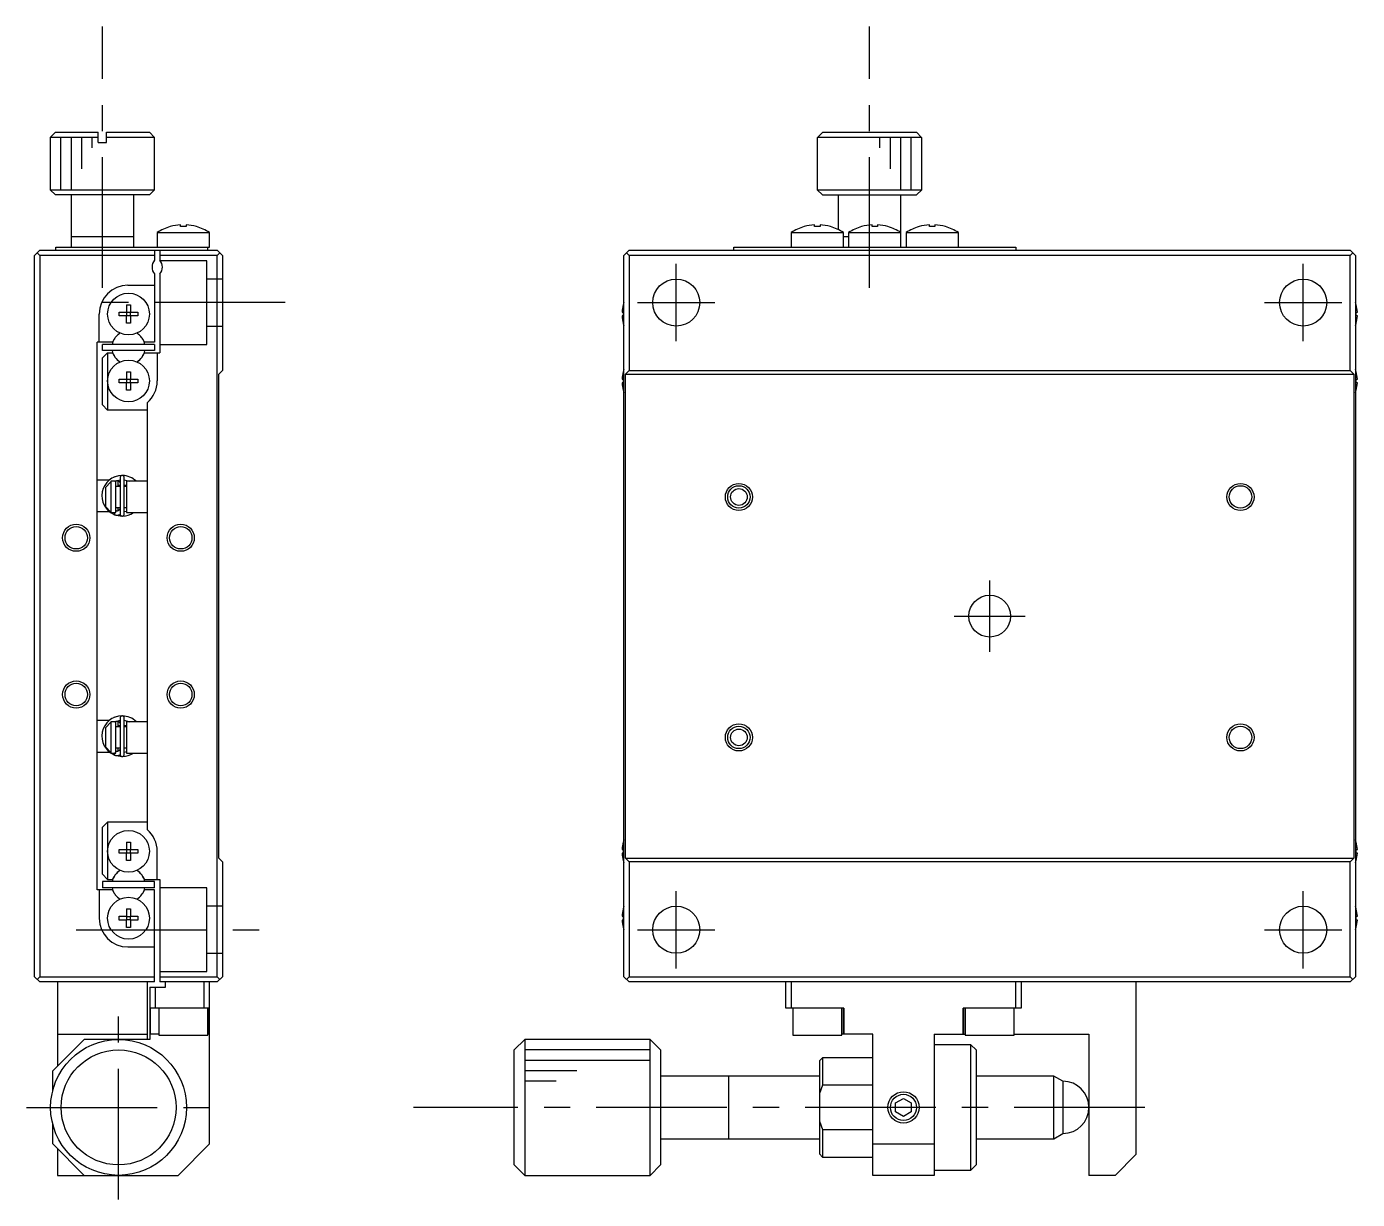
# Model space of a CAD drawing. Extents: x 67 to 397, y -12 to 215.
# Drawn here: x 269.2 to 396.6, y 67 to 179.2 of the extents above; entities that cross this region are included whole.
import ezdxf

# ---------------------------------------------------------------- set-up
doc = ezdxf.new("R2010")
doc.units = 0
doc.header["$LTSCALE"] = 10
doc.linetypes.add('CENTER', pattern=[2, 1.25, -0.25, 0.25, -0.25])
doc.linetypes.add('DASHED', pattern=[3.5, 2, -1.5])
doc.layers.get('0').update_dxf_attribs({"linetype": 'CONTINUOUS'})
doc.layers.add('CENTER', color=1, linetype='CENTER')

msp = doc.modelspace()

# ---------------------------------------------------------------- linework, layer by layer
at = {"color": 7, "linetype": 'CONTINUOUS'}
for p, q in [((271.991484, 169.143439), (271.491484, 168.643439)), ((276.091484, 168.643439), (271.491484, 168.643439)), ((271.491484, 168.643439), (271.491484, 163.643439)), ((271.991484, 169.143439), (276.091484, 169.143439)), ((276.091484, 168.143439), (276.091484, 169.143439)), ((276.091484, 168.143439), (276.891484, 168.143439)), ((276.891484, 169.143439), (280.991484, 169.143439)), ((276.891484, 168.143439), (276.891484, 169.143439)), ((281.491484, 168.643439), (276.891484, 168.643439)), ((281.491484, 168.643439), (280.991484, 169.143439)), ((281.491484, 163.643439), (281.491484, 168.643439)), ((344.913341, 168.143439), (344.929367, 168.143439)), ((344.913341, 168.143439), (344.913341, 163.643439)), ((344.929367, 168.643439), (345.431154, 169.143439)), ((344.929367, 168.143439), (344.929367, 168.643439)), ((354.897316, 168.643439), (344.929367, 168.643439)), ((345.431154, 169.143439), (354.395528, 169.143439)), ((354.395528, 169.143439), (354.897316, 168.643439)), ((354.897316, 168.643439), (354.897316, 168.143439)), ((354.897316, 168.143439), (354.913341, 168.143439)), ((354.913341, 163.643439), (354.913341, 168.143439)), ((271.491484, 163.643439), (281.491484, 163.643439)), ((271.491484, 163.643439), (271.991484, 163.143439)), ((280.991484, 163.143439), (271.991484, 163.143439)), ((273.491484, 163.143439), (273.491484, 158.143439)), ((279.491484, 158.143439), (279.491484, 163.143439)), ((280.991484, 163.143439), (281.491484, 163.643439)), ((344.913341, 163.643439), (354.913341, 163.643439)), ((344.913341, 163.643439), (345.413341, 163.143439)), ((345.413341, 163.143439), (354.413341, 163.143439)), ((346.913341, 163.143439), (346.913341, 159.824568)), ((352.913341, 158.143439), (352.913341, 163.143439)), ((354.413341, 163.143439), (354.913341, 163.643439)), ((281.741484, 159.535097), (286.741484, 159.535097)), ((281.741484, 159.535097), (281.741484, 158.143439)), ((282.982894, 160.10602), (282.979551, 160.112875)), ((283.981484, 160.10602), (283.981484, 160.278392)), ((284.501484, 160.10602), (283.981484, 160.10602)), ((284.501484, 160.278392), (284.501484, 160.10602)), ((285.503417, 160.112875), (285.500073, 160.10602)), ((286.741484, 158.143439), (286.741484, 159.535097)), ((342.413341, 159.535097), (342.413341, 158.143439)), ((342.413341, 159.535097), (347.413341, 159.535097)), ((343.654752, 160.10602), (343.651408, 160.112875)), ((344.653341, 160.10602), (344.653341, 160.278392)), ((345.173341, 160.10602), (344.653341, 160.10602)), ((345.173341, 160.278392), (345.173341, 160.10602)), ((346.175274, 160.112875), (346.171931, 160.10602)), ((347.413341, 158.143439), (347.413341, 159.535097)), ((347.913341, 159.535097), (347.913341, 158.143439)), ((347.913341, 159.535097), (352.913341, 159.535097)), ((349.154752, 160.10602), (349.151408, 160.112875)), ((350.153341, 160.10602), (350.153341, 160.278392)), ((350.673341, 160.10602), (350.153341, 160.10602)), ((350.673341, 160.278392), (350.673341, 160.10602)), ((351.675274, 160.112875), (351.671931, 160.10602)), ((353.413341, 159.535097), (353.413341, 158.143439)), ((353.413341, 159.535097), (358.413341, 159.535097)), ((354.654752, 160.10602), (354.651408, 160.112875)), ((355.653341, 160.10602), (355.653341, 160.278392)), ((356.173341, 160.10602), (355.653341, 160.10602)), ((356.173341, 160.278392), (356.173341, 160.10602)), ((357.175274, 160.112875), (357.171931, 160.10602)), ((358.413341, 158.143439), (358.413341, 159.535097)), ((272.041484, 157.843439), (272.041484, 158.143439)), ((272.041484, 158.143439), (286.741484, 158.143439)), ((279.491484, 159.143439), (273.491484, 159.143439)), ((286.541484, 158.143439), (286.541484, 157.843439)), ((336.913341, 157.843439), (336.913341, 158.143439)), ((336.913341, 158.143439), (363.913341, 158.143439)), ((347.913341, 159.143439), (347.413341, 159.143439)), ((363.913341, 158.143439), (363.913341, 157.843439)), ((269.991484, 157.343439), (270.491484, 157.843439)), ((269.991484, 88.343439), (269.991484, 157.343439)), ((270.491484, 157.343439), (270.241484, 157.593439)), ((270.491484, 157.843439), (287.491484, 157.843439)), ((281.491484, 157.343439), (270.491484, 157.343439)), ((270.491484, 157.343439), (270.491484, 88.343439)), ((281.491484, 157.843439), (281.491484, 156.904877)), ((281.991484, 157.843439), (281.991484, 156.904877)), ((287.491484, 157.343439), (281.991484, 157.343439)), ((287.991484, 157.343439), (287.491484, 157.843439)), ((287.741484, 157.593439), (287.491484, 157.343439)), ((287.491484, 88.343439), (287.491484, 157.343439)), ((287.991484, 157.343439), (287.991484, 146.343439)), ((326.913341, 157.843439), (326.413341, 157.343439)), ((326.413341, 88.343439), (326.413341, 157.343439)), ((326.913341, 157.343439), (326.663341, 157.593439)), ((326.913341, 157.843439), (395.913341, 157.843439)), ((326.913341, 157.343439), (326.913341, 146.343439)), ((395.913341, 157.343439), (326.913341, 157.343439)), ((396.413341, 157.343439), (395.913341, 157.843439)), ((396.163341, 157.593439), (395.913341, 157.343439)), ((395.913341, 146.343439), (395.913341, 157.343439)), ((396.413341, 157.343439), (396.413341, 88.343439)), ((281.491484, 155.582001), (281.491484, 149.043439)), ((281.991484, 155.582001), (281.991484, 148.043439)), ((278.941484, 154.493439), (281.491484, 154.493439)), ((276.191484, 149.043439), (276.191484, 151.743439)), ((278.105122, 151.563439), (278.105122, 151.923439)), ((278.105122, 151.923439), (278.811484, 151.923439)), ((278.811484, 151.563439), (278.105122, 151.563439)), ((278.811484, 152.629801), (279.171484, 152.629801)), ((278.811484, 152.629801), (278.811484, 151.923439)), ((278.821856, 151.913067), (278.811484, 151.923439)), ((278.821856, 151.573811), (278.811484, 151.563439)), ((278.811484, 150.857078), (278.811484, 151.563439)), ((278.821856, 151.913067), (279.161111, 151.913067)), ((278.821856, 151.573811), (278.821856, 151.913067)), ((279.161111, 151.573811), (278.821856, 151.573811)), ((279.161111, 151.913067), (279.171484, 151.923439)), ((279.161111, 151.913067), (279.161111, 151.573811)), ((279.161111, 151.573811), (279.171484, 151.563439)), ((279.171484, 152.629801), (279.171484, 151.923439)), ((279.171484, 151.923439), (279.877845, 151.923439)), ((279.171484, 151.563439), (279.171484, 150.857078)), ((279.877845, 151.563439), (279.171484, 151.563439)), ((279.877845, 151.923439), (279.877845, 151.563439)), ((326.223482, 151.923439), (326.34382, 151.923439)), ((326.34382, 151.563439), (326.223482, 151.563439)), ((326.339197, 152.632055), (326.34382, 152.629801)), ((326.34382, 151.923439), (326.34382, 151.563439)), ((396.482863, 152.629801), (396.487485, 152.632055)), ((396.482863, 151.923439), (396.6032, 151.923439)), ((396.482863, 151.563439), (396.482863, 151.923439)), ((396.6032, 151.563439), (396.482863, 151.563439)), ((279.171484, 150.857078), (278.811484, 150.857078)), ((326.34382, 150.857078), (326.339197, 150.854823)), ((396.487485, 150.854823), (396.482863, 150.857078)), ((275.991484, 96.643439), (275.991484, 149.043439)), ((277.447072, 149.043439), (275.991484, 149.043439)), ((277.616668, 149.337189), (277.447072, 149.043439)), ((280.535896, 149.043439), (280.366299, 149.337189)), ((281.491484, 149.043439), (280.535896, 149.043439)), ((276.491484, 148.243439), (276.491484, 148.843439)), ((281.491484, 148.843439), (276.491484, 148.843439)), ((281.491484, 148.243439), (276.491484, 148.243439)), ((276.491484, 147.543439), (276.991484, 148.043439)), ((276.991484, 148.043439), (277.447072, 148.043439)), ((276.991484, 148.043439), (276.991484, 142.543439)), ((277.447072, 148.043439), (277.616668, 147.749689)), ((280.366299, 147.749689), (280.535896, 148.043439)), ((280.535896, 148.043439), (281.991484, 148.043439)), ((281.491484, 148.843439), (281.491484, 148.243439)), ((281.741484, 148.043439), (281.741484, 145.343439)), ((276.491484, 143.043439), (276.491484, 147.543439)), ((278.105122, 145.163439), (278.105122, 145.523439)), ((278.105122, 145.523439), (278.811484, 145.523439)), ((278.811484, 146.229801), (279.171484, 146.229801)), ((278.811484, 146.229801), (278.811484, 145.523439)), ((278.821856, 145.513067), (278.811484, 145.523439)), ((278.821856, 145.513067), (279.161111, 145.513067)), ((278.821856, 145.173811), (278.821856, 145.513067)), ((279.161111, 145.513067), (279.171484, 145.523439)), ((279.161111, 145.513067), (279.161111, 145.173811)), ((279.171484, 146.229801), (279.171484, 145.523439)), ((279.171484, 145.523439), (279.877845, 145.523439)), ((279.877845, 145.523439), (279.877845, 145.163439)), ((287.641484, 145.993439), (287.991484, 146.343439)), ((287.641484, 99.693439), (287.641484, 145.993439)), ((326.223482, 145.523439), (326.34382, 145.523439)), ((326.339197, 146.232055), (326.34382, 146.229801)), ((326.34382, 145.523439), (326.34382, 145.163439)), ((326.563341, 145.993439), (326.913341, 146.343439)), ((326.563341, 99.693439), (326.563341, 145.993439)), ((326.563341, 145.993439), (396.263341, 145.993439)), ((326.913341, 146.343439), (395.913341, 146.343439)), ((395.913341, 146.343439), (396.263341, 145.993439)), ((396.263341, 145.993439), (396.263341, 99.693439)), ((396.482863, 146.229801), (396.487485, 146.232055)), ((396.482863, 145.523439), (396.6032, 145.523439)), ((396.482863, 145.163439), (396.482863, 145.523439)), ((278.811484, 145.163439), (278.105122, 145.163439)), ((278.821856, 145.173811), (278.811484, 145.163439)), ((278.811484, 144.457078), (278.811484, 145.163439)), ((279.171484, 144.457078), (278.811484, 144.457078)), ((279.161111, 145.173811), (278.821856, 145.173811)), ((279.161111, 145.173811), (279.171484, 145.163439)), ((279.171484, 145.163439), (279.171484, 144.457078)), ((279.877845, 145.163439), (279.171484, 145.163439)), ((326.34382, 145.163439), (326.223482, 145.163439)), ((326.34382, 144.457078), (326.339197, 144.454823)), ((396.6032, 145.163439), (396.482863, 145.163439)), ((396.487485, 144.454823), (396.482863, 144.457078)), ((276.991484, 142.543439), (276.491484, 143.043439)), ((280.791484, 143.264377), (280.791484, 102.422501)), ((280.791484, 142.543439), (276.991484, 142.543439)), ((277.137354, 135.843439), (275.991484, 135.843439)), ((276.791484, 135.159954), (277.291484, 135.689122)), ((276.791484, 135.159954), (276.791484, 133.326924)), ((277.791484, 135.743439), (277.291484, 135.743439)), ((277.291484, 135.743439), (277.291484, 132.743439)), ((277.620009, 136.14061), (277.602051, 136.132815)), ((277.613973, 136.137233), (277.610904, 136.136685)), ((277.675787, 136.162611), (277.61959, 136.141421)), ((277.686732, 135.743503), (278.189936, 135.896982)), ((277.771736, 135.782594), (277.773243, 135.782975)), ((277.773002, 135.782862), (277.787562, 135.788643)), ((277.787562, 135.788643), (277.801828, 135.793469)), ((277.791484, 132.743439), (277.791484, 135.743439)), ((278.189977, 135.243439), (277.791484, 135.243439)), ((277.801828, 135.793469), (277.816325, 135.797565)), ((277.816325, 135.797565), (277.831016, 135.80092)), ((277.831016, 135.80092), (277.845862, 135.803524)), ((277.845862, 135.803524), (277.860825, 135.805368)), ((277.860825, 135.805368), (277.875867, 135.806447)), ((277.875867, 135.806447), (277.890946, 135.806757)), ((277.890946, 135.806757), (277.906024, 135.806297)), ((277.906024, 135.806297), (277.921061, 135.805069)), ((277.921061, 135.805069), (277.936017, 135.803076)), ((277.936017, 135.803076), (277.950853, 135.800322)), ((277.950853, 135.800322), (277.96553, 135.796817)), ((277.96553, 135.796817), (277.980009, 135.79257)), ((277.980009, 135.79257), (277.994254, 135.787594)), ((277.991484, 135.243439), (277.991484, 135.788839)), ((278.189977, 135.343439), (277.991484, 135.343439)), ((277.994254, 135.787594), (278.008227, 135.781902)), ((278.008227, 135.781902), (278.021893, 135.775511)), ((278.021893, 135.775511), (278.035216, 135.768439)), ((278.035216, 135.768439), (278.048165, 135.760706)), ((278.048165, 135.760706), (278.060707, 135.752332)), ((278.060707, 135.752332), (278.072811, 135.743342)), ((278.072811, 135.743342), (278.084447, 135.733759)), ((278.084447, 135.733759), (278.095589, 135.72361)), ((278.095589, 135.72361), (278.10621, 135.71292)), ((278.10621, 135.71292), (278.116285, 135.701718)), ((278.116285, 135.701718), (278.125791, 135.690034)), ((278.125791, 135.690034), (278.134706, 135.677896)), ((278.134706, 135.677896), (278.14301, 135.665336)), ((278.14301, 135.665336), (278.150686, 135.652385)), ((278.150686, 135.652385), (278.157715, 135.639076)), ((278.157715, 135.639076), (278.164083, 135.62544)), ((278.164083, 135.62544), (278.169775, 135.611513)), ((278.169775, 135.611513), (278.174781, 135.597326)), ((278.174781, 135.597326), (278.179088, 135.582915)), ((278.179088, 135.582915), (278.182688, 135.568314)), ((278.182688, 135.568314), (278.185574, 135.553557)), ((278.185574, 135.553557), (278.18774, 135.53868)), ((278.18774, 135.53868), (278.189181, 135.523717)), ((278.189181, 135.523717), (278.189894, 135.508704)), ((278.189894, 135.508704), (278.189977, 135.501667)), ((278.189977, 136.103348), (278.189977, 132.603348)), ((278.579977, 132.603348), (278.579977, 136.103348)), ((278.791484, 135.343439), (278.579977, 135.343439)), ((278.791484, 135.243439), (278.579977, 135.243439)), ((278.580032, 135.896659), (279.083658, 135.743526)), ((280.791484, 135.743439), (278.791484, 135.743439)), ((278.791484, 135.743439), (278.791484, 132.743439)), ((278.991484, 135.78617), (278.991484, 135.743439)), ((275.991484, 132.843439), (277.161017, 132.843439)), ((277.291484, 132.797756), (276.791484, 133.326924)), ((277.291484, 132.743439), (277.791484, 132.743439)), ((277.590433, 132.57904), (277.617538, 132.567161)), ((277.610713, 132.570059), (277.65784, 132.743438)), ((277.616497, 132.581175), (277.616228, 132.575673)), ((277.616228, 132.575673), (277.616486, 132.571284)), ((277.616486, 132.571284), (277.616927, 132.569076)), ((277.617293, 132.587754), (277.616497, 132.581175)), ((277.616927, 132.569076), (277.61959, 132.565274)), ((277.618609, 132.595367), (277.617293, 132.587754)), ((277.620437, 132.603963), (277.618609, 132.595367)), ((277.61959, 132.565274), (277.649767, 132.553199)), ((277.622766, 132.613485), (277.620437, 132.603963)), ((277.625579, 132.623872), (277.622766, 132.613485)), ((277.628858, 132.635054), (277.625579, 132.623872)), ((277.632582, 132.646958), (277.628858, 132.635054)), ((277.636725, 132.659505), (277.632582, 132.646958)), ((277.641261, 132.672613), (277.636725, 132.659505)), ((277.64616, 132.686195), (277.641261, 132.672613)), ((277.65139, 132.700161), (277.64616, 132.686195)), ((277.649767, 132.553199), (277.682197, 132.542018)), ((277.656915, 132.71442), (277.65139, 132.700161)), ((277.6627, 132.728878), (277.656915, 132.71442)), ((277.668707, 132.743439), (277.6627, 132.728878)), ((277.667993, 132.54636), (278.357827, 132.40963)), ((277.682197, 132.542018), (277.715137, 132.532472)), ((277.715137, 132.532472), (277.748503, 132.524587)), ((277.748503, 132.524587), (277.782214, 132.518379)), ((277.771108, 132.923663), (277.758694, 132.929052)), ((277.782214, 132.518379), (277.816186, 132.513865)), ((277.795786, 132.915172), (277.791458, 132.916655)), ((277.791484, 133.243439), (278.189977, 133.243439)), ((277.810216, 132.91076), (277.795786, 132.915172)), ((277.824852, 132.907087), (277.810216, 132.91076)), ((277.816186, 132.513865), (277.850337, 132.511053)), ((277.839655, 132.904165), (277.824852, 132.907087)), ((277.854586, 132.902002), (277.839655, 132.904165)), ((277.850337, 132.511053), (277.884583, 132.509952)), ((277.869607, 132.900604), (277.854586, 132.902002)), ((277.884677, 132.899974), (277.869607, 132.900604)), ((277.884583, 132.509952), (277.91884, 132.510564)), ((277.899757, 132.900113), (277.884677, 132.899974)), ((277.914807, 132.901021), (277.899757, 132.900113)), ((277.929787, 132.902695), (277.914807, 132.901021)), ((277.91884, 132.510564), (277.953025, 132.512886)), ((277.944659, 132.905128), (277.929787, 132.902695)), ((277.959384, 132.908314), (277.944659, 132.905128)), ((277.953025, 132.512886), (277.987054, 132.516913)), ((277.973923, 132.912243), (277.959384, 132.908314)), ((277.988241, 132.916902), (277.973923, 132.912243)), ((277.987054, 132.516913), (278.020844, 132.522635)), ((278.0023, 132.922278), (277.988241, 132.916902)), ((277.991484, 132.918051), (277.991484, 133.243439)), ((278.016066, 132.928356), (278.0023, 132.922278)), ((278.029503, 132.935118), (278.016066, 132.928356)), ((278.020844, 132.522635), (278.054312, 132.530039)), ((278.04258, 132.942546), (278.029503, 132.935118)), ((278.055265, 132.950618), (278.04258, 132.942546)), ((278.054312, 132.530039), (278.087377, 132.539106)), ((278.067527, 132.959313), (278.055265, 132.950618)), ((278.079336, 132.968607), (278.067527, 132.959313)), ((278.090666, 132.978476), (278.079336, 132.968607)), ((278.087377, 132.539106), (278.119957, 132.549816)), ((278.10149, 132.988893), (278.090666, 132.978476)), ((278.111783, 132.999833), (278.10149, 132.988893)), ((278.121521, 133.011267), (278.111783, 132.999833)), ((278.119957, 132.549816), (278.151972, 132.562141)), ((278.130683, 133.023166), (278.121521, 133.011267)), ((278.139247, 133.035501), (278.130683, 133.023166)), ((278.147196, 133.048241), (278.139247, 133.035501)), ((278.15451, 133.061356), (278.147196, 133.048241)), ((278.151972, 132.562141), (278.183345, 132.576052)), ((278.161175, 133.074812), (278.15451, 133.061356)), ((278.167175, 133.088578), (278.161175, 133.074812)), ((278.172497, 133.102621), (278.167175, 133.088578)), ((278.177129, 133.116908), (278.172497, 133.102621)), ((278.181062, 133.131404), (278.177129, 133.116908)), ((278.184286, 133.146075), (278.181062, 133.131404)), ((278.183345, 132.576052), (278.191493, 132.579977)), ((278.186794, 133.160887), (278.184286, 133.146075)), ((278.188582, 133.175806), (278.186794, 133.160887)), ((278.189643, 133.190794), (278.188582, 133.175806)), ((278.189977, 133.205028), (278.189643, 133.190794)), ((278.579977, 133.243439), (278.791484, 133.243439)), ((278.791583, 132.851763), (278.579999, 132.80972)), ((278.791484, 132.743439), (280.791484, 132.743439)), ((277.137354, 112.843439), (275.991484, 112.843439)), ((276.791484, 112.159954), (277.291484, 112.689122)), ((276.791484, 112.159954), (276.791484, 110.326924)), ((277.791484, 112.743439), (277.291484, 112.743439)), ((277.291484, 112.743439), (277.291484, 109.743439)), ((277.620009, 113.14061), (277.602051, 113.132815)), ((277.613973, 113.137233), (277.610904, 113.136685)), ((277.675787, 113.162611), (277.61959, 113.141421)), ((277.686732, 112.743503), (278.189936, 112.896982)), ((277.771736, 112.782594), (277.773243, 112.782975)), ((277.773002, 112.782862), (277.787562, 112.788643)), ((277.787562, 112.788643), (277.801828, 112.793469)), ((277.791484, 109.743439), (277.791484, 112.743439)), ((278.189977, 112.243439), (277.791484, 112.243439)), ((277.801828, 112.793469), (277.816325, 112.797565)), ((277.816325, 112.797565), (277.831016, 112.80092)), ((277.831016, 112.80092), (277.845862, 112.803524)), ((277.845862, 112.803524), (277.860825, 112.805368)), ((277.860825, 112.805368), (277.875867, 112.806447)), ((277.875867, 112.806447), (277.890946, 112.806757)), ((277.890946, 112.806757), (277.906024, 112.806297)), ((277.906024, 112.806297), (277.921061, 112.805069)), ((277.921061, 112.805069), (277.936017, 112.803076)), ((277.936017, 112.803076), (277.950853, 112.800322)), ((277.950853, 112.800322), (277.96553, 112.796817)), ((277.96553, 112.796817), (277.980009, 112.79257)), ((277.980009, 112.79257), (277.994254, 112.787594)), ((277.991484, 112.243439), (277.991484, 112.788839)), ((278.189977, 112.343439), (277.991484, 112.343439)), ((277.994254, 112.787594), (278.008227, 112.781902)), ((278.008227, 112.781902), (278.021893, 112.775511)), ((278.021893, 112.775511), (278.035216, 112.768439)), ((278.035216, 112.768439), (278.048165, 112.760706)), ((278.048165, 112.760706), (278.060707, 112.752332)), ((278.060707, 112.752332), (278.072811, 112.743342)), ((278.072811, 112.743342), (278.084447, 112.733759)), ((278.084447, 112.733759), (278.095589, 112.72361)), ((278.095589, 112.72361), (278.10621, 112.71292)), ((278.10621, 112.71292), (278.116285, 112.701718)), ((278.116285, 112.701718), (278.125791, 112.690034)), ((278.125791, 112.690034), (278.134706, 112.677896)), ((278.134706, 112.677896), (278.14301, 112.665336)), ((278.14301, 112.665336), (278.150686, 112.652385)), ((278.150686, 112.652385), (278.157715, 112.639076)), ((278.157715, 112.639076), (278.164083, 112.62544)), ((278.164083, 112.62544), (278.169775, 112.611513)), ((278.169775, 112.611513), (278.174781, 112.597326)), ((278.174781, 112.597326), (278.179088, 112.582915)), ((278.179088, 112.582915), (278.182688, 112.568314)), ((278.182688, 112.568314), (278.185574, 112.553557)), ((278.185574, 112.553557), (278.18774, 112.53868)), ((278.18774, 112.53868), (278.189181, 112.523717)), ((278.189181, 112.523717), (278.189894, 112.508704)), ((278.189894, 112.508704), (278.189977, 112.501667)), ((278.189977, 113.103348), (278.189977, 109.603348)), ((278.579977, 109.603348), (278.579977, 113.103348)), ((278.791484, 112.343439), (278.579977, 112.343439)), ((278.791484, 112.243439), (278.579977, 112.243439)), ((278.580032, 112.896659), (279.083658, 112.743526)), ((280.791484, 112.743439), (278.791484, 112.743439)), ((278.791484, 112.743439), (278.791484, 109.743439)), ((278.991484, 112.78617), (278.991484, 112.743439)), ((275.991484, 109.843439), (277.161017, 109.843439)), ((277.291484, 109.797756), (276.791484, 110.326924)), ((277.291484, 109.743439), (277.791484, 109.743439)), ((277.590433, 109.57904), (277.611281, 109.569859)), ((277.610713, 109.570059), (277.65784, 109.743438)), ((277.6165, 109.581206), (277.616228, 109.5757)), ((277.616228, 109.5757), (277.616483, 109.571306)), ((277.616483, 109.571306), (277.616927, 109.569076)), ((277.617298, 109.587788), (277.6165, 109.581206)), ((277.616927, 109.569076), (277.61959, 109.565274)), ((277.618616, 109.595402), (277.617298, 109.587788)), ((277.620446, 109.603999), (277.618616, 109.595402)), ((277.61959, 109.565274), (277.649767, 109.553199)), ((277.622775, 109.613522), (277.620446, 109.603999)), ((277.625589, 109.623907), (277.622775, 109.613522)), ((277.628868, 109.635088), (277.625589, 109.623907)), ((277.632591, 109.646989), (277.628868, 109.635088)), ((277.636735, 109.659533), (277.632591, 109.646989)), ((277.64127, 109.672637), (277.636735, 109.659533)), ((277.646168, 109.686215), (277.64127, 109.672637)), ((277.651396, 109.700176), (277.646168, 109.686215)), ((277.649767, 109.553199), (277.682197, 109.542018)), ((277.656919, 109.714431), (277.651396, 109.700176)), ((277.662703, 109.728883), (277.656919, 109.714431)), ((277.668707, 109.743439), (277.662703, 109.728883)), ((277.667993, 109.54636), (278.357827, 109.40963)), ((277.682197, 109.542018), (277.715137, 109.532472)), ((277.715137, 109.532472), (277.748503, 109.524587)), ((277.771108, 109.923663), (277.758694, 109.929052)), ((277.795786, 109.915172), (277.791458, 109.916655)), ((277.791484, 110.243439), (278.189977, 110.243439)), ((277.810216, 109.91076), (277.795786, 109.915172)), ((277.824852, 109.907087), (277.810216, 109.91076)), ((277.839655, 109.904165), (277.824852, 109.907087)), ((277.854586, 109.902002), (277.839655, 109.904165)), ((277.869607, 109.900604), (277.854586, 109.902002)), ((277.884677, 109.899974), (277.869607, 109.900604)), ((277.899757, 109.900113), (277.884677, 109.899974)), ((277.914807, 109.901021), (277.899757, 109.900113)), ((277.929787, 109.902695), (277.914807, 109.901021)), ((277.944659, 109.905128), (277.929787, 109.902695)), ((277.959384, 109.908314), (277.944659, 109.905128)), ((277.973923, 109.912243), (277.959384, 109.908314)), ((277.988241, 109.916902), (277.973923, 109.912243)), ((278.0023, 109.922278), (277.988241, 109.916902)), ((277.991484, 109.918051), (277.991484, 110.243439)), ((278.016066, 109.928356), (278.0023, 109.922278)), ((278.029503, 109.935118), (278.016066, 109.928356)), ((278.04258, 109.942546), (278.029503, 109.935118)), ((278.055265, 109.950618), (278.04258, 109.942546)), ((278.054312, 109.530039), (278.087377, 109.539106)), ((278.067527, 109.959313), (278.055265, 109.950618)), ((278.079336, 109.968607), (278.067527, 109.959313)), ((278.090666, 109.978476), (278.079336, 109.968607)), ((278.087377, 109.539106), (278.119957, 109.549816)), ((278.10149, 109.988893), (278.090666, 109.978476)), ((278.111783, 109.999833), (278.10149, 109.988893)), ((278.121521, 110.011267), (278.111783, 109.999833)), ((278.119957, 109.549816), (278.151972, 109.562141)), ((278.130683, 110.023166), (278.121521, 110.011267)), ((278.139247, 110.035501), (278.130683, 110.023166)), ((278.147196, 110.048241), (278.139247, 110.035501)), ((278.15451, 110.061356), (278.147196, 110.048241)), ((278.151972, 109.562141), (278.183345, 109.576052)), ((278.161175, 110.074812), (278.15451, 110.061356)), ((278.167175, 110.088578), (278.161175, 110.074812)), ((278.172497, 110.102621), (278.167175, 110.088578)), ((278.177129, 110.116908), (278.172497, 110.102621)), ((278.181062, 110.131404), (278.177129, 110.116908)), ((278.184286, 110.146075), (278.181062, 110.131404)), ((278.183345, 109.576052), (278.191493, 109.579977)), ((278.186794, 110.160887), (278.184286, 110.146075)), ((278.188582, 110.175806), (278.186794, 110.160887)), ((278.189643, 110.190794), (278.188582, 110.175806)), ((278.189977, 110.205028), (278.189643, 110.190794)), ((278.579977, 110.243439), (278.791484, 110.243439)), ((278.791583, 109.851763), (278.579999, 109.80972)), ((278.791484, 109.743439), (280.791484, 109.743439)), ((277.748503, 109.524587), (277.782214, 109.518379)), ((277.782214, 109.518379), (277.816186, 109.513865)), ((277.816186, 109.513865), (277.850337, 109.511053)), ((277.850337, 109.511053), (277.884583, 109.509952)), ((277.884583, 109.509952), (277.91884, 109.510564)), ((277.91884, 109.510564), (277.953025, 109.512886)), ((277.953025, 109.512886), (277.987054, 109.516913)), ((277.987054, 109.516913), (278.020844, 109.522635)), ((278.020844, 109.522635), (278.054312, 109.530039)), ((276.491484, 102.643439), (276.991484, 103.143439)), ((276.491484, 98.143439), (276.491484, 102.643439)), ((280.791484, 103.143439), (276.991484, 103.143439)), ((276.991484, 103.143439), (276.991484, 97.643439)), ((278.811484, 101.229801), (279.171484, 101.229801)), ((278.811484, 101.229801), (278.811484, 100.523439)), ((279.171484, 101.229801), (279.171484, 100.523439)), ((326.339197, 101.232055), (326.34382, 101.229801)), ((396.482863, 101.229801), (396.487485, 101.232055)), ((278.105122, 100.163439), (278.105122, 100.523439)), ((278.105122, 100.523439), (278.811484, 100.523439)), ((278.811484, 100.163439), (278.105122, 100.163439)), ((278.821856, 100.513067), (278.811484, 100.523439)), ((278.821856, 100.173811), (278.811484, 100.163439)), ((278.811484, 99.457078), (278.811484, 100.163439)), ((279.171484, 99.457078), (278.811484, 99.457078)), ((278.821856, 100.513067), (279.161111, 100.513067)), ((278.821856, 100.173811), (278.821856, 100.513067)), ((279.161111, 100.173811), (278.821856, 100.173811)), ((279.161111, 100.513067), (279.171484, 100.523439)), ((279.161111, 100.513067), (279.161111, 100.173811)), ((279.161111, 100.173811), (279.171484, 100.163439)), ((279.171484, 100.523439), (279.877845, 100.523439)), ((279.171484, 100.163439), (279.171484, 99.457078)), ((279.877845, 100.163439), (279.171484, 100.163439)), ((279.877845, 100.523439), (279.877845, 100.163439)), ((281.741484, 97.643439), (281.741484, 100.343439)), ((287.991484, 99.343439), (287.641484, 99.693439)), ((287.991484, 99.343439), (287.991484, 88.343439)), ((326.223482, 100.523439), (326.34382, 100.523439)), ((326.34382, 100.163439), (326.223482, 100.163439)), ((326.34382, 99.457078), (326.339197, 99.454823)), ((326.34382, 100.523439), (326.34382, 100.163439)), ((326.913341, 99.343439), (326.563341, 99.693439)), ((326.563341, 99.693439), (396.263341, 99.693439)), ((395.913341, 99.343439), (326.913341, 99.343439)), ((326.913341, 99.343439), (326.913341, 88.343439)), ((396.263341, 99.693439), (395.913341, 99.343439)), ((395.913341, 88.343439), (395.913341, 99.343439)), ((396.482863, 100.523439), (396.6032, 100.523439)), ((396.482863, 100.163439), (396.482863, 100.523439)), ((396.6032, 100.163439), (396.482863, 100.163439)), ((396.487485, 99.454823), (396.482863, 99.457078)), ((276.991484, 97.643439), (276.491484, 98.143439)), ((276.491484, 97.443439), (276.491484, 96.843439)), ((281.491484, 97.443439), (276.491484, 97.443439)), ((281.491484, 96.843439), (276.491484, 96.843439)), ((276.991484, 97.643439), (277.447072, 97.643439)), ((277.447072, 97.643439), (277.616668, 97.937189)), ((280.366299, 97.937189), (280.535896, 97.643439)), ((280.535896, 97.643439), (281.991484, 97.643439)), ((281.491484, 96.843439), (281.491484, 97.443439)), ((281.991484, 97.643439), (281.991484, 87.843439)), ((277.447072, 96.643439), (275.991484, 96.643439)), ((276.191484, 96.643439), (276.191484, 93.943439)), ((277.616668, 96.349689), (277.447072, 96.643439)), ((280.535896, 96.643439), (280.366299, 96.349689)), ((281.491484, 96.643439), (280.535896, 96.643439)), ((281.491484, 87.843439), (281.491484, 96.643439)), ((278.811484, 94.829801), (279.171484, 94.829801)), ((278.811484, 94.829801), (278.811484, 94.123439)), ((279.171484, 94.829801), (279.171484, 94.123439)), ((326.339197, 94.832055), (326.34382, 94.829801)), ((396.482863, 94.829801), (396.487485, 94.832055)), ((278.105122, 93.763439), (278.105122, 94.123439)), ((278.105122, 94.123439), (278.811484, 94.123439)), ((278.811484, 93.763439), (278.105122, 93.763439)), ((278.821856, 94.113067), (278.811484, 94.123439)), ((278.821856, 93.773811), (278.811484, 93.763439)), ((278.811484, 93.057078), (278.811484, 93.763439)), ((279.171484, 93.057078), (278.811484, 93.057078)), ((278.821856, 94.113067), (279.161111, 94.113067)), ((278.821856, 93.773811), (278.821856, 94.113067)), ((279.161111, 93.773811), (278.821856, 93.773811)), ((279.161111, 94.113067), (279.171484, 94.123439)), ((279.161111, 94.113067), (279.161111, 93.773811)), ((279.161111, 93.773811), (279.171484, 93.763439)), ((279.171484, 94.123439), (279.877845, 94.123439)), ((279.171484, 93.763439), (279.171484, 93.057078)), ((279.877845, 93.763439), (279.171484, 93.763439)), ((279.877845, 94.123439), (279.877845, 93.763439)), ((326.223482, 94.123439), (326.34382, 94.123439)), ((326.34382, 93.763439), (326.223482, 93.763439)), ((326.34382, 93.057078), (326.339197, 93.054823)), ((326.34382, 94.123439), (326.34382, 93.763439)), ((396.482863, 94.123439), (396.6032, 94.123439)), ((396.482863, 93.763439), (396.482863, 94.123439)), ((396.6032, 93.763439), (396.482863, 93.763439)), ((396.487485, 93.054823), (396.482863, 93.057078)), ((278.941484, 91.193439), (281.491484, 91.193439)), ((270.491484, 87.843439), (269.991484, 88.343439)), ((270.241484, 88.093439), (270.491484, 88.343439)), ((270.491484, 88.343439), (281.491484, 88.343439)), ((281.991484, 88.343439), (287.491484, 88.343439)), ((287.491484, 88.343439), (287.741484, 88.093439)), ((287.991484, 88.343439), (287.491484, 87.843439)), ((326.413341, 88.343439), (326.913341, 87.843439)), ((326.663341, 88.093439), (326.913341, 88.343439)), ((326.913341, 88.343439), (395.913341, 88.343439)), ((395.913341, 88.343439), (396.163341, 88.093439)), ((395.913341, 87.843439), (396.413341, 88.343439)), ((281.491484, 87.843439), (270.491484, 87.843439)), ((272.191484, 87.843439), (272.191484, 79.793439)), ((280.791484, 87.843439), (280.791484, 82.343439)), ((281.041484, 87.343439), (281.041484, 82.343439)), ((281.041484, 87.343439), (282.541484, 87.343439)), ((281.541484, 87.343439), (281.541484, 85.343439)), ((287.491484, 87.843439), (281.991484, 87.843439)), ((282.541484, 87.343439), (282.541484, 87.843439)), ((286.241484, 85.343439), (286.241484, 87.843439)), ((286.741484, 72.343439), (286.741484, 87.843439)), ((395.913341, 87.843439), (326.913341, 87.843439)), ((341.913341, 85.343439), (341.913341, 87.843439)), ((342.413341, 87.843439), (342.413341, 85.343439)), ((363.913341, 85.343439), (363.913341, 87.843439)), ((364.413341, 87.843439), (364.413341, 85.343439)), ((375.413341, 87.843439), (375.413341, 71.343439)), ((286.741484, 85.343439), (281.041484, 85.343439)), ((281.081747, 85.343439), (281.081747, 82.843439)), ((281.891484, 85.343439), (281.891484, 82.743439)), ((286.591484, 82.743439), (286.591484, 85.343439)), ((286.672305, 82.843439), (286.672305, 85.343439)), ((347.460869, 85.343439), (341.913341, 85.343439)), ((342.563341, 85.343439), (342.563341, 82.743439)), ((347.263341, 82.743439), (347.263341, 85.343439)), ((347.431497, 82.843439), (347.431497, 85.343439)), ((347.460869, 85.343439), (347.460869, 82.843439)), ((358.865814, 82.843439), (358.865814, 85.343439)), ((364.413341, 85.343439), (358.865814, 85.343439)), ((358.895186, 85.343439), (358.895186, 82.843439)), ((359.063341, 85.343439), (359.063341, 82.743439)), ((363.763341, 82.743439), (363.763341, 85.343439)), ((272.191484, 82.843439), (280.791484, 82.843439)), ((281.891484, 82.843439), (281.041484, 82.843439)), ((286.741484, 82.843439), (286.591484, 82.843439)), ((350.213341, 82.843439), (347.263341, 82.843439)), ((350.213341, 69.343439), (350.213341, 82.843439)), ((356.113341, 82.843439), (359.063341, 82.843439)), ((356.113341, 82.843439), (356.113341, 69.343439)), ((363.763341, 82.843439), (370.913341, 82.843439)), ((370.913341, 82.843439), (370.913341, 69.343439)), ((274.741484, 82.343439), (271.741484, 79.343439)), ((281.041484, 82.343439), (274.741484, 82.343439)), ((281.891484, 82.743439), (286.591484, 82.743439)), ((316.913341, 82.343439), (315.913341, 81.343439)), ((316.913341, 82.343439), (316.913341, 69.343439)), ((328.913341, 82.343439), (316.913341, 82.343439)), ((329.913341, 81.343439), (328.913341, 82.343439)), ((328.913341, 69.343439), (328.913341, 82.343439)), ((342.563341, 82.743439), (347.263341, 82.743439)), ((359.613341, 81.843439), (356.113341, 81.843439)), ((359.063341, 82.743439), (363.763341, 82.743439)), ((359.613341, 69.843439), (359.613341, 81.843439)), ((360.113341, 81.343439), (359.613341, 81.843439)), ((315.913341, 70.343439), (315.913341, 81.343439)), ((329.913341, 81.343439), (329.913341, 70.343439)), ((345.413341, 80.593439), (345.113341, 80.293439)), ((345.113341, 80.293439), (345.113341, 71.393439)), ((345.413341, 80.593439), (345.413341, 77.96476)), ((350.213341, 80.593439), (345.413341, 80.593439)), ((360.113341, 81.343439), (360.113341, 70.343439)), ((271.741484, 77.443439), (271.741484, 79.343439)), ((345.113322, 78.843439), (329.913341, 78.843439)), ((336.413341, 78.843444), (336.413341, 72.843434)), ((345.413341, 77.96476), (345.113341, 77.16253)), ((350.213341, 77.96476), (345.413341, 77.96476)), ((367.547316, 78.843439), (360.113361, 78.843439)), ((367.547316, 72.843562), (367.547316, 78.843439)), ((368.413341, 78.343439), (367.547316, 78.843439)), ((368.413341, 78.343439), (368.413341, 73.343542)), ((352.413341, 76.276452), (353.163341, 76.709465)), ((353.163341, 76.709465), (353.913341, 76.276452)), ((352.413341, 75.410426), (352.413341, 76.276452)), ((353.163341, 74.977414), (352.413341, 75.410426)), ((353.913341, 75.410426), (353.163341, 74.977414)), ((353.913341, 76.276452), (353.913341, 75.410426)), ((271.741484, 72.343439), (271.741484, 74.243439)), ((345.113341, 74.524349), (345.413341, 73.722119)), ((329.913341, 72.843439), (345.113322, 72.843439)), ((345.413341, 73.722119), (345.413341, 71.093439)), ((345.413341, 73.722119), (350.213341, 73.722119)), ((360.113361, 72.843439), (367.547316, 72.843439)), ((367.547316, 72.843439), (368.413341, 73.343439)), ((271.741484, 72.343439), (274.741484, 69.343439)), ((272.191484, 71.893439), (272.191484, 69.343439)), ((283.741484, 69.343439), (286.741484, 72.343439)), ((345.113341, 71.393439), (345.413341, 71.093439)), ((350.213341, 72.343439), (356.113341, 72.343439)), ((373.413341, 69.343439), (375.413341, 71.343439)), ((315.913341, 70.343439), (316.913341, 69.343439)), ((328.913341, 69.343439), (329.913341, 70.343439)), ((345.413341, 71.093439), (350.213341, 71.093439)), ((359.613341, 69.843439), (360.113341, 70.343439)), ((272.191484, 69.343439), (283.741484, 69.343439)), ((316.913341, 69.343439), (328.913341, 69.343439)), ((356.113341, 69.343439), (350.213341, 69.343439)), ((356.113341, 69.843439), (359.613341, 69.843439)), ((373.413341, 69.343439), (370.913341, 69.343439))]:
    msp.add_line(p, q, dxfattribs=at)
at = {"color": 3, "linetype": 'CONTINUOUS'}
for p, q in [((272.491484, 168.643439), (272.491484, 163.643439)), ((273.491484, 168.643439), (273.491484, 163.643439)), ((274.491484, 168.643439), (274.491484, 165.643439)), ((275.491484, 168.643439), (275.491484, 167.643439)), ((350.913341, 167.643439), (350.913341, 168.643439)), ((351.913341, 165.643439), (351.913341, 168.643439)), ((352.913341, 163.643439), (352.913341, 168.643439)), ((353.913341, 163.643439), (353.913341, 168.643439)), ((328.913341, 81.343439), (316.913341, 81.343439)), ((328.913341, 80.343439), (316.913341, 80.343439)), ((321.913341, 79.343439), (316.913341, 79.343439)), ((319.913341, 78.343439), (316.913341, 78.343439))]:
    msp.add_line(p, q, dxfattribs=at)
at = {"color": 3, "linetype": 'DASHED'}
for p, q in [((286.491484, 156.843439), (282.041883, 156.843439)), ((286.491484, 148.843439), (286.491484, 156.843439)), ((287.991484, 155.093439), (286.491484, 155.093439)), ((286.491484, 150.593439), (287.991484, 150.593439)), ((281.991484, 148.843439), (286.491484, 148.843439)), ((286.491484, 96.843439), (281.991484, 96.843439)), ((286.491484, 88.843439), (286.491484, 96.843439)), ((287.991484, 95.093439), (286.491484, 95.093439)), ((286.491484, 90.593439), (287.991484, 90.593439)), ((281.991484, 88.843439), (286.491484, 88.843439))]:
    msp.add_line(p, q, dxfattribs=at)
at = {"color": 7, "linetype": 'CONTINUOUS'}
for centre, radius in [((331.413341, 152.843439), 2.25), ((391.413341, 152.843439), 2.25), ((278.991484, 151.743439), 2), ((278.991484, 145.343439), 2), ((337.413341, 134.243439), 1.075), ((337.413341, 134.243439), 0.8), ((385.413341, 134.243439), 1.075), ((273.991484, 130.343439), 1.075), ((283.991484, 130.343439), 1.075), ((361.413341, 122.843439), 2), ((273.991484, 115.343439), 1.075), ((283.991484, 115.343439), 1.075), ((337.413341, 111.243439), 1.075), ((385.413341, 111.243439), 1.075), ((337.413341, 111.243439), 0.8), ((278.991484, 100.343439), 2), ((278.991484, 93.943439), 2), ((331.413341, 92.843439), 2.25), ((391.413341, 92.843439), 2.25), ((278.041484, 75.843439), 6.5), ((278.041484, 75.843439), 5.5), ((353.163341, 75.843439), 1.25)]:
    msp.add_circle(centre, radius, dxfattribs=at)
at = {"color": 3, "linetype": 'CONTINUOUS'}
for centre, radius in [((337.413341, 134.243439), 1.3), ((385.413341, 134.243439), 1.3), ((273.991484, 130.343439), 1.3), ((283.991484, 130.343439), 1.3), ((273.991484, 115.343439), 1.3), ((283.991484, 115.343439), 1.3), ((337.413341, 111.243439), 1.3), ((385.413341, 111.243439), 1.3), ((353.163341, 75.843439), 1.5)]:
    msp.add_circle(centre, radius, dxfattribs=at)
at = {"color": 7, "linetype": 'CONTINUOUS'}
for centre, radius, start, end in [((284.241484, 155.793439), 4.5, 106.285843, 123.748989), ((284.241484, 155.793439), 4.492483, 93.317816, 106.26943), ((284.241484, 155.793439), 4.492483, 73.73057, 86.682184), ((284.241484, 155.793439), 4.5, 56.251011, 73.714157), ((344.913341, 155.793439), 4.5, 106.285843, 123.748989), ((344.913341, 155.793439), 4.492483, 93.317816, 106.26943), ((344.913341, 155.793439), 4.492483, 73.73057, 86.682184), ((344.913341, 155.793439), 4.5, 56.251011, 73.714157), ((350.413341, 155.793439), 4.5, 106.285843, 123.748989), ((350.413341, 155.793439), 4.492483, 93.317816, 106.26943), ((350.413341, 155.793439), 4.492483, 73.73057, 86.682184), ((350.413341, 155.793439), 4.5, 56.251011, 73.714157), ((355.913341, 155.793439), 4.5, 106.285843, 123.748989), ((355.913341, 155.793439), 4.492483, 93.317816, 106.26943), ((355.913341, 155.793439), 4.492483, 73.73057, 86.682184), ((355.913341, 155.793439), 4.5, 56.251011, 73.714157), ((282.241484, 156.243439), 1, 138.590378, 221.409622), ((281.241484, 156.243439), 1, 318.590378, 41.409622), ((278.941484, 151.743439), 2.75, 90, 180), ((329.413341, 151.743439), 3.2, 159.635865, 163.877467), ((393.413341, 151.743439), 3.2, 16.122533, 20.364135), ((329.413341, 151.743439), 3.194933, 163.893288, 176.770291), ((329.413341, 151.743439), 3.194933, 183.229709, 196.106712), ((393.413341, 151.743439), 3.194933, 3.229709, 16.106712), ((393.413341, 151.743439), 3.194933, 343.893288, 356.770291), ((329.413341, 151.743439), 3.2, 196.122533, 200.364135), ((393.413341, 151.743439), 3.2, 339.635865, 343.877467), ((278.991484, 148.543438), 1.5875, 150, 169.10691), ((278.991484, 148.543439), 1.5875, 135, 150), ((279.106484, 148.428629), 1.75, 121.886504, 135.004406), ((278.991484, 148.543438), 1.5875, 120.433182, 134.999974), ((278.991484, 148.543438), 1.5875, 45.000026, 59.566818), ((278.876484, 148.428629), 1.75, 44.995594, 58.113496), ((278.991484, 148.543439), 1.5875, 30, 45), ((278.991484, 148.543438), 1.5875, 10.89309, 30), ((278.991484, 148.543438), 1.5875, 190.893016, 239.566737), ((278.991484, 148.543438), 1.5875, 300.433263, 349.106984), ((279.106484, 148.658249), 1.75, 224.995594, 238.113496), ((278.876484, 148.658249), 1.75, 301.886504, 315.004406), ((278.991484, 145.343439), 2.75, 310.885193, 0), ((329.413341, 145.343439), 3.194933, 163.893288, 176.770291), ((329.413341, 145.343439), 3.2, 159.635865, 163.877467), ((393.413341, 145.343439), 3.2, 16.122533, 20.364135), ((393.413341, 145.343439), 3.194933, 3.229709, 16.106712), ((329.413341, 145.343439), 3.194933, 183.229709, 196.106712), ((329.413341, 145.343439), 3.2, 196.122533, 200.364135), ((393.413341, 145.343439), 3.2, 339.635865, 343.877467), ((393.413341, 145.343439), 3.194933, 343.893288, 356.770291), ((278.385292, 134.353207), 1.944084, 90.719787, 246.812363), ((278.384977, 136.103348), 0.195, 0, 180), ((278.386237, 134.356758), 1.940453, 45.632122, 89.301655), ((278.384977, 132.603348), 0.195, 180, 0), ((278.383068, 134.360063), 1.950705, 270.710984, 304.007692), ((278.385292, 111.353207), 1.944084, 90.719787, 246.812363), ((278.384977, 113.103348), 0.195, 0, 180), ((278.386237, 111.356758), 1.940453, 45.632122, 89.301655), ((278.384977, 109.603348), 0.195, 180, 0), ((278.383068, 111.360063), 1.950705, 270.710984, 304.007692), ((278.991484, 100.343439), 2.75, 0, 49.114807), ((329.413341, 100.343439), 3.194933, 163.893288, 176.770291), ((329.413341, 100.343439), 3.2, 159.635865, 163.877467), ((393.413341, 100.343439), 3.2, 16.122533, 20.364135), ((393.413341, 100.343439), 3.194933, 3.229709, 16.106712), ((329.413341, 100.343439), 3.194933, 183.229709, 196.106712), ((329.413341, 100.343439), 3.2, 196.122533, 200.364135), ((393.413341, 100.343439), 3.2, 339.635865, 343.877467), ((393.413341, 100.343439), 3.194933, 343.893288, 356.770291), ((278.991484, 97.14344), 1.5875, 120.433263, 169.106984), ((279.106484, 97.028629), 1.75, 121.886504, 135.004406), ((278.991484, 97.14344), 1.5875, 10.893016, 59.566737), ((278.876484, 97.028629), 1.75, 44.995594, 58.113496), ((278.991484, 97.14344), 1.5875, 190.89309, 210), ((278.991484, 97.14344), 1.5875, 329.999969, 349.10691), ((278.991484, 97.143439), 1.5875, 210, 225), ((278.991484, 97.14344), 1.5875, 225.000026, 239.566818), ((279.106484, 97.258249), 1.75, 224.995594, 238.113496), ((278.991484, 97.14344), 1.5875, 300.433182, 315.047696), ((278.876484, 97.258249), 1.75, 301.886504, 315.090487), ((278.991484, 97.143439), 1.5875, 315.094892, 330), ((329.413341, 93.943439), 3.194933, 163.893288, 176.770291), ((329.413341, 93.943439), 3.2, 159.635865, 163.877467), ((393.413341, 93.943439), 3.2, 16.122533, 20.364135), ((393.413341, 93.943439), 3.194933, 3.229709, 16.106712), ((278.941484, 93.943439), 2.75, 180, 270), ((329.413341, 93.943439), 3.194933, 183.229709, 196.106712), ((329.413341, 93.943439), 3.2, 196.122533, 200.364135), ((393.413341, 93.943439), 3.2, 339.635865, 343.877467), ((393.413341, 93.943439), 3.194933, 343.893288, 356.770291), ((368.413341, 75.843439), 2.5, 270, 90)]:
    msp.add_arc(centre, radius, start, end, dxfattribs=at)
at = {"layer": 'CENTER', "color": 1, "linetype": 'CENTER'}
for p, q in [((276.491484, 154.243439), (276.491484, 179.243439)), ((349.913341, 154.243439), (349.913341, 179.243439)), ((331.413341, 149.143439), (331.413341, 156.543439)), ((391.413341, 149.143439), (391.413341, 156.543439)), ((293.991484, 152.843439), (273.991484, 152.843439)), ((327.713341, 152.843439), (335.113341, 152.843439)), ((387.713341, 152.843439), (395.113341, 152.843439)), ((361.413341, 119.443439), (361.413341, 126.243439)), ((358.013341, 122.843439), (364.813341, 122.843439)), ((331.413341, 89.143439), (331.413341, 96.543439)), ((391.413341, 89.143439), (391.413341, 96.543439)), ((273.991484, 92.843439), (293.991484, 92.843439)), ((327.713341, 92.843439), (335.113341, 92.843439)), ((387.713341, 92.843439), (395.113341, 92.843439)), ((278.041484, 67.043439), (278.041484, 84.643439)), ((269.241484, 75.843439), (286.841484, 75.843439)), ((376.258271, 75.843439), (306.258271, 75.843439))]:
    msp.add_line(p, q, dxfattribs=at)

doc.saveas('drawing.dxf')
